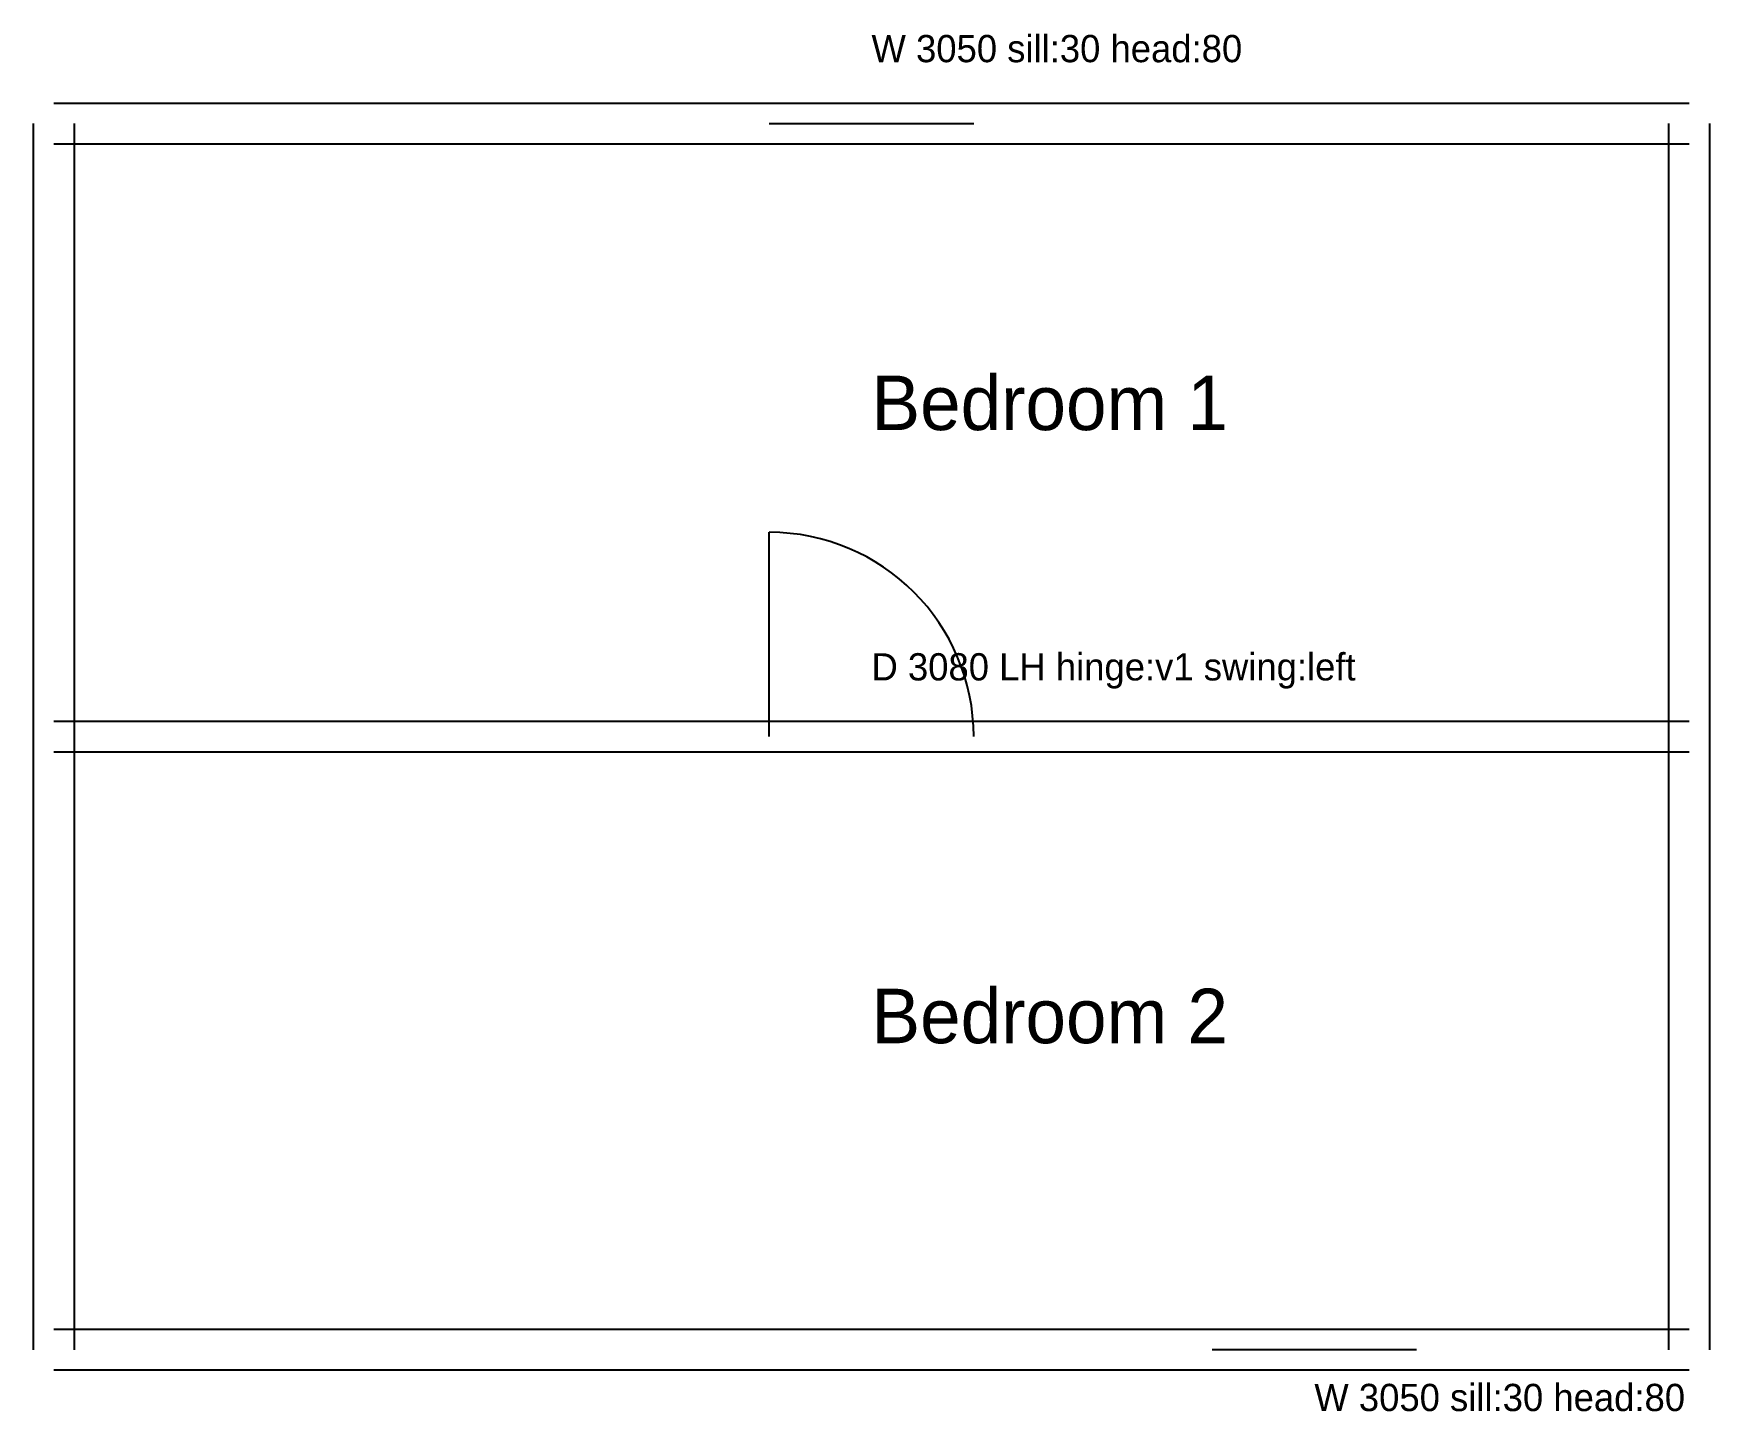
# Model space of a CAD drawing. Extents: x -3 to 243, y -189 to 13.
import ezdxf

# ---------------------------------------------------------------- set-up
doc = ezdxf.new("R2010")
doc.units = 0
for name, color, linetype in [('FP-DOORS', 1, 'CONTINUOUS'), ('FP-NOTES', 6, 'CONTINUOUS'), ('FP-ROOM-LABELS', 7, 'CONTINUOUS'), ('FP-WALLS', 7, 'CONTINUOUS'), ('FP-WINDOWS', 5, 'CONTINUOUS')]:
    doc.layers.add(name, color=color, linetype=linetype)

msp = doc.modelspace()

# ---------------------------------------------------------------- linework, layer by layer
at = {"layer": 'FP-DOORS'}
for p, q in [((105, -90), (105, -60)), ((105, -87.75), (135, -87.75)), ((105, -92.25), (135, -92.25))]:
    msp.add_line(p, q, dxfattribs=at)
msp.add_arc((105, -90), 30, 0, 90, dxfattribs=at)
at = {"layer": 'FP-WALLS'}
for p, q in [((0, 3), (105, 3)), ((135, 3), (240, 3)), ((-3, -90), (-3, 0)), ((3, -90), (3, 0)), ((237, 0), (237, -90)), ((243, 0), (243, -90)), ((0, -3), (105, -3)), ((135, -3), (240, -3)), ((0, -87.75), (105, -87.75)), ((135, -87.75), (240, -87.75)), ((-3, -180), (-3, -90)), ((3, -180), (3, -90)), ((237, -90), (237, -180)), ((243, -90), (243, -180)), ((0, -92.25), (105, -92.25)), ((135, -92.25), (240, -92.25)), ((170, -177), (0, -177)), ((240, -177), (200, -177)), ((170, -183), (0, -183)), ((240, -183), (200, -183))]:
    msp.add_line(p, q, dxfattribs=at)
at = {"layer": 'FP-WINDOWS'}
for p, q in [((105, 3), (135, 3)), ((105, 0), (135, 0)), ((105, -3), (135, -3)), ((200, -177), (170, -177)), ((200, -180), (170, -180)), ((200, -183), (170, -183))]:
    msp.add_line(p, q, dxfattribs=at)

# ---------------------------------------------------------------- texts
at = {"layer": 'FP-NOTES'}
for s, p in [('W 3050 sill:30 head:80', (120, 9)), ('D 3080 LH hinge:v1 swing:left', (120, -81.75))]:
    msp.add_text(s, height=4, dxfattribs=at).set_placement(p)
msp.add_text('W 3050 sill:30 head:80', height=4, rotation=360, dxfattribs=at).set_placement((185, -189))
at = {"layer": 'FP-ROOM-LABELS'}
for s, p in [('Bedroom 1', (120, -45)), ('Bedroom 2', (120, -135))]:
    msp.add_text(s, height=8, dxfattribs=at).set_placement(p)

doc.saveas('drawing.dxf')
